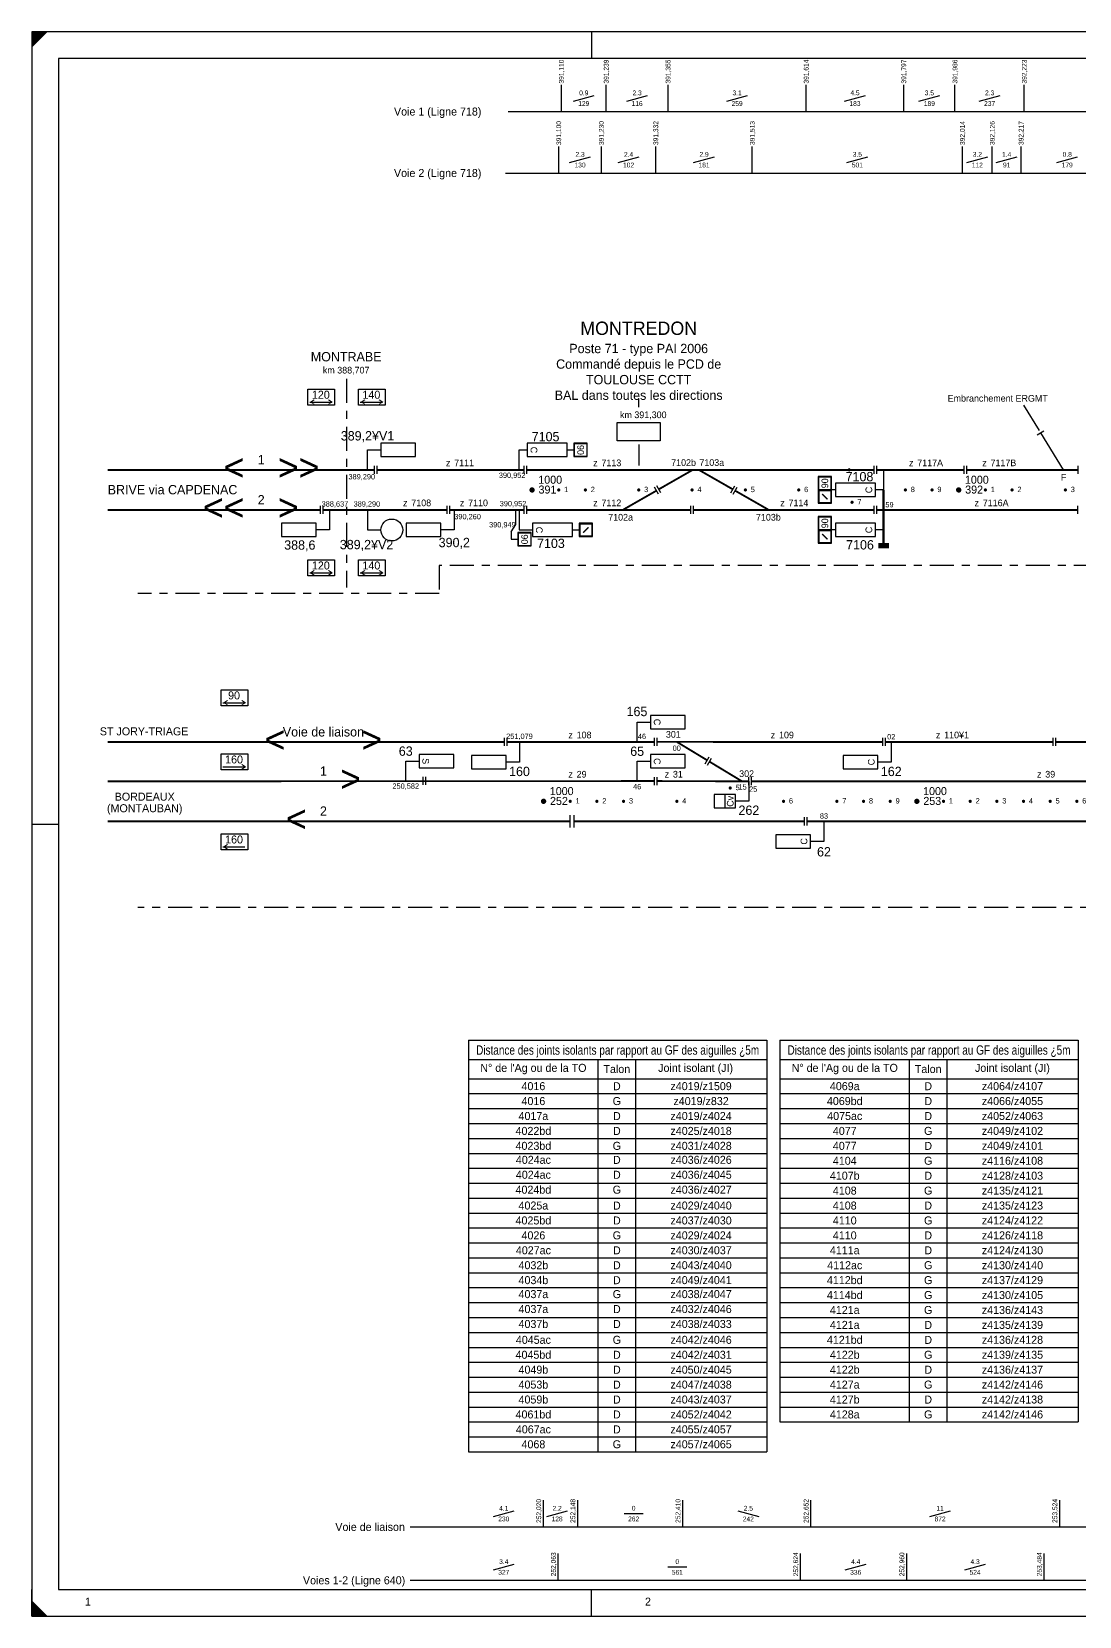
# Model space of a CAD drawing. Header units: metres. Extents: x 0 to 4410, y 0 to 594.
# Drawn here: x 0 to 393, y 0 to 594 of the extents above; entities that cross this region are included whole.
import ezdxf
from ezdxf.enums import TextEntityAlignment as Align

# ---------------------------------------------------------------- set-up
doc = ezdxf.new("R2010")
doc.units = ezdxf.units.M
for name, pattern in [('AXES', [36, 18, -6, 6, -6]), ('AXES2', [28.575, 19.05, -3.175, 3.175, -3.175]), ('CACHE2', [4.7625, 3.175, -1.5875]), ('CONTINU', [5000, 5000, 0])]:
    doc.linetypes.add(name, pattern=pattern)
doc.layers.add('ATTRIBUTS', color=7, linetype='CONTINU', plot=False)
doc.layers.add('Pk invisible', color=250, linetype='Continuous', plot=False)
for name, color, linetype in [('FORMAT', 7, 'Continuous'), ('PROFIL', 7, 'Continuous'), ('PT', 7, 'Continuous'), ('voies', 7, 'Continuous')]:
    doc.layers.add(name, color=color, linetype=linetype)
doc.styles.add('es_norme', font='es_isocp.shx')
doc.styles.add('IDEAL', font='SIMPLEX')
doc.styles.add('ISO8C1', font='es_isocp.shx')

# ---------------------------------------------------------------- blocks, each defined once
blk = doc.blocks.new('JOINT')
for p, q in [((-0.75, 1.5), (-0.75, -1.5)), ((0.75, 1.5), (0.75, -1.5))]:
    blk.add_line(p, q)
blk = doc.blocks.new('tscs')
at = {"linetype": 'CONTINU'}
for p, q in [((-2.5, 7.5), (-2.5, 2.5)), ((2.5, 7.5), (-2.5, 7.5)), ((2.5, 2.5), (2.5, 7.5)), ((-2.5, 2.5), (0, 2.5)), ((0, 2.5), (2.5, 2.5)), ((0, 0), (0, 2.5))]:
    blk.add_line(p, q, dxfattribs=at)
at = {"linetype": 'CONTINU', "const_width": 0.5}
blk.add_lwpolyline([(1, 4), (-1, 6)], dxfattribs=at)
at = {"linetype": 'CONTINU'}
for points in [[(-2.5, 2.5), (-2.5, 7.5), (-2, 3), (-2, 7)], [(-2.5, 7.5), (2.5, 7.5), (-2, 7), (2, 7)], [(2.5, 7.5), (2.5, 2.5), (2, 7), (2, 3)], [(2.5, 2.5), (-2.5, 2.5), (2, 3), (-2, 3)]]:
    blk.add_solid(points, dxfattribs=at)
blk = doc.blocks.new('TXVIT')
for p, q in [((-5, 0), (-5, 6)), ((-5, 6), (5, 6)), ((5, 6), (5, 0)), ((5, 0), (-5, 0)), ((-4.36, 1.12), (3.89, 1.12))]:
    blk.add_line(p, q)
at = {"style": 'IDEAL'}
for tag, p in [('<', (-4.41, 0.27)), ('>', (2.38, 0.27))]:
    blk.add_attdef(tag, p, '', height=2, dxfattribs=at)
at = {"style": 'es_norme'}
blk.add_attdef('000', text='', height=3, dxfattribs=at).set_placement((-0.18, 2.36), align=Align.CENTER)
blk = doc.blocks.new('nzone')
at = {"style": 'es_norme'}
blk.add_text('z', height=2.5, dxfattribs=at).set_placement((-1.78, 1.41))
blk.add_attdef('ZONE', (1.31, 1.41), '', height=2.5, dxfattribs=at)
blk = doc.blocks.new('KILOM')
at = {"const_width": 1}
blk.add_lwpolyline([(-0.5, 0, 1), (0.5, 0, 1)], format="xyb", close=True, dxfattribs=at)
at = {"color": 7, "linetype": 'Continuous', "style": 'es_norme'}
blk.add_attdef('KM', (2.43, -1.35), '', height=3, dxfattribs=at)
at = {"layer": 'ATTRIBUTS', "linetype": 'Continuous', "style": 'es_norme'}
blk.add_attdef('KDREEL', (2.34, 2.34), '', height=3, dxfattribs=at)
blk = doc.blocks.new('HM')
at = {"const_width": 0.6}
blk.add_lwpolyline([(-0.3, 0, 1), (0.3, 0, 1)], format="xyb", close=True, dxfattribs=at)
at = {"color": 7, "linetype": 'Continuous', "style": 'es_norme', "flags": 1}
blk.add_attdef('KI', (2.01, 1.77), '', height=2, dxfattribs=at)
at = {"linetype": 'Continuous', "style": 'es_norme'}
blk.add_attdef('HM', (2.02, -0.81), '', height=2, dxfattribs=at)
blk = doc.blocks.new('no_voie')
at = {"layer": 'PT', "linetype": 'Continuous', "style": 'es_norme'}
blk.add_attdef('<', text='', height=10, dxfattribs=at).set_placement((-6.25, 1), align=Align.MIDDLE_RIGHT)
blk.add_attdef('V', text='', height=3.5, dxfattribs=at).set_placement((0, 2.09), align=Align.CENTER)
blk.add_attdef('>', text='', height=10, dxfattribs=at).set_placement((6.25, 1), align=Align.MIDDLE_LEFT)
blk = doc.blocks.new('DECLIV1')
blk.add_line((-3.91, -1.05), (3.91, 1.05))
at = {"linetype": 'CONTINU', "style": 'ISO8C1', "flags": 1}
blk.add_attdef('PK', text='', height=1.8, dxfattribs=at).set_placement((0, 6.39), align=Align.MIDDLE)
at = {"color": 0, "linetype": 'Continuous', "style": 'ISO8C1'}
for tag, p in [('DECLI', (0, 2)), ('DISTANCE', (0, -2))]:
    blk.add_attdef(tag, text='', height=1.8, dxfattribs=at).set_placement(p, align=Align.MIDDLE)
blk = doc.blocks.new('DECLIV0')
blk.add_line((-3.6, 0), (3.6, 0))
at = {"linetype": 'CONTINU', "style": 'ISO8C1', "flags": 1}
blk.add_attdef('PK', text='', height=1.8, dxfattribs=at).set_placement((0, 6.39), align=Align.MIDDLE)
at = {"linetype": 'CONTINU', "style": 'ISO8C1'}
for tag, p in [('DECLI', (0, 2)), ('DISTANCE', (0, -2))]:
    blk.add_attdef(tag, text='', height=1.8, dxfattribs=at).set_placement(p, align=Align.MIDDLE)
blk = doc.blocks.new('DECLIV-1')
blk.add_line((-3.91, 1.05), (3.91, -1.05))
at = {"linetype": 'CONTINU', "style": 'ISO8C1', "flags": 1}
blk.add_attdef('PK', text='', height=1.8, dxfattribs=at).set_placement((0, 6.39), align=Align.MIDDLE)
at = {"linetype": 'CONTINU', "style": 'ISO8C1'}
for tag, p in [('DECLI', (0, 2)), ('DISTANCE', (0, -2))]:
    blk.add_attdef(tag, text='', height=1.8, dxfattribs=at).set_placement(p, align=Align.MIDDLE)

msp = doc.modelspace()

# ---------------------------------------------------------------- linework, layer by layer
at = {"linetype": 'AXES2'}
for p, q in [((227.657, 453.214), (227.657, 456.477)), ((227.657, 439.216), (227.657, 431.323))]:
    msp.add_line(p, q, dxfattribs=at)
for p, q in [((372.002, 454.003), (377.814, 444.5)), ((378.336, 443.647), (386.857, 429.715))]:
    msp.add_line(p, q)
at = {"linetype": 'Continuous'}
for p, q in [((219.612, 447.523), (235.702, 447.523)), ((219.612, 440.68), (219.612, 447.523)), ((235.702, 447.523), (235.702, 440.68)), ((235.702, 440.68), (219.612, 440.68)), ((128.621, 428.215), (128.621, 431.215)), ((129.621, 428.215), (129.621, 431.215)), ((184.655, 428.215), (184.655, 431.215)), ((185.655, 428.215), (185.655, 431.215)), ((315.957, 428.215), (315.957, 431.215)), ((316.957, 428.215), (316.957, 431.215)), ((319.457, 429.715), (319.457, 422.215)), ((349.753, 428.215), (349.753, 431.215)), ((350.753, 428.215), (350.753, 431.215)), ((392.457, 428.215), (392.457, 431.215)), ((108.323, 413.215), (108.323, 416.215)), ((109.323, 413.215), (109.323, 416.215)), ((155.848, 413.215), (155.848, 416.215)), ((156.848, 413.215), (156.848, 416.215)), ((184.655, 413.215), (184.655, 416.215)), ((185.655, 413.215), (185.655, 416.215)), ((247.155, 413.215), (247.155, 416.215)), ((248.155, 413.215), (248.155, 416.215)), ((315.957, 413.215), (315.957, 416.215)), ((316.957, 413.215), (316.957, 416.215)), ((392.323, 413.215), (392.323, 416.215)), ((179.857, 406.465), (179.857, 403.715)), ((259.974, 308), (259.974, 303))]:
    msp.add_line(p, q, dxfattribs=at)
at = {"linetype": 'CONTINU'}
for p, q in [((208.357, 439.715), (203.357, 439.715)), ((208.357, 439.715), (203.357, 439.715)), ((203.357, 439.715), (203.357, 437.215)), ((208.357, 434.715), (208.357, 439.715)), ((200.857, 437.215), (203.357, 437.215)), ((203.357, 437.215), (203.357, 434.715)), ((203.357, 434.715), (208.357, 434.715)), ((299.957, 427.215), (294.957, 427.215)), ((294.957, 427.215), (294.957, 422.215)), ((294.957, 422.215), (294.957, 417.215)), ((299.957, 422.215), (294.957, 422.215)), ((294.957, 422.215), (299.957, 422.215)), ((294.957, 422.215), (299.957, 422.215)), ((299.957, 424.715), (299.957, 427.215)), ((299.957, 422.215), (299.957, 424.715)), ((299.957, 419.715), (299.957, 422.215)), ((301.457, 422.215), (299.957, 422.215)), ((294.957, 417.215), (299.957, 417.215)), ((299.957, 417.215), (299.957, 419.715)), ((299.957, 412.215), (294.957, 412.215)), ((294.957, 412.215), (294.957, 407.215)), ((299.957, 409.715), (299.957, 412.215)), ((187.357, 406.215), (182.357, 406.215)), ((187.357, 406.215), (182.357, 406.215)), ((182.357, 406.215), (182.357, 403.715)), ((187.357, 401.215), (187.357, 406.215)), ((294.957, 407.215), (294.957, 402.215)), ((299.957, 407.215), (294.957, 407.215)), ((294.957, 407.215), (299.957, 407.215)), ((294.957, 407.215), (299.957, 407.215)), ((299.957, 407.215), (299.957, 409.715)), ((299.957, 404.715), (299.957, 407.215)), ((301.457, 407.215), (299.957, 407.215)), ((299.957, 402.215), (299.957, 404.715)), ((179.857, 403.715), (182.357, 403.715)), ((182.357, 403.715), (182.357, 401.215)), ((182.357, 401.215), (187.357, 401.215)), ((294.957, 402.215), (299.957, 402.215))]:
    msp.add_line(p, q, dxfattribs=at)
at = {"linetype": 'CONTINU', "ltscale": 2}
for p, q in [((163.818, 216), (163.818, 61.668)), ((163.818, 216), (275.679, 216)), ((275.679, 216), (275.679, 61.668)), ((280.584, 216), (280.584, 72.855)), ((280.584, 216), (392.444, 216)), ((392.444, 216), (392.444, 72.855)), ((163.818, 208.755), (275.679, 208.755)), ((212.498, 61.668), (212.498, 208.755)), ((226.402, 208.755), (226.402, 61.668)), ((280.584, 208.755), (392.444, 208.755)), ((329.264, 72.855), (329.264, 208.755)), ((343.168, 208.755), (343.168, 72.855)), ((163.818, 201.511), (275.679, 201.511)), ((280.584, 201.511), (392.444, 201.511)), ((163.818, 195.917), (275.679, 195.917)), ((163.818, 190.324), (275.679, 190.324)), ((280.584, 195.917), (392.444, 195.917)), ((280.584, 190.324), (392.444, 190.324)), ((163.818, 184.73), (275.679, 184.73)), ((280.584, 184.73), (392.444, 184.73)), ((163.818, 179.136), (275.679, 179.136)), ((280.584, 179.136), (392.444, 179.136)), ((163.818, 173.542), (275.679, 173.542)), ((280.584, 173.542), (392.444, 173.542)), ((163.818, 167.949), (275.679, 167.949)), ((280.584, 167.949), (392.444, 167.949)), ((280.584, 167.949), (392.444, 167.949)), ((163.818, 162.355), (275.679, 162.355)), ((280.584, 162.355), (392.444, 162.355)), ((163.818, 156.761), (275.679, 156.761)), ((280.584, 156.761), (392.444, 156.761)), ((163.818, 151.167), (275.679, 151.167)), ((280.584, 151.167), (392.444, 151.167)), ((163.818, 145.574), (275.679, 145.574)), ((280.584, 145.574), (392.444, 145.574)), ((163.818, 139.98), (275.679, 139.98)), ((280.584, 139.98), (392.444, 139.98)), ((163.818, 134.386), (275.679, 134.386)), ((280.584, 134.386), (392.444, 134.386)), ((163.818, 128.793), (275.679, 128.793)), ((280.584, 128.793), (392.444, 128.793)), ((163.818, 123.199), (275.679, 123.199)), ((163.818, 123.199), (275.679, 123.199)), ((280.584, 123.199), (392.444, 123.199)), ((163.818, 117.605), (275.679, 117.605)), ((280.584, 117.605), (392.444, 117.605)), ((163.818, 112.011), (275.679, 112.011)), ((280.584, 112.011), (392.444, 112.011)), ((163.818, 106.418), (275.679, 106.418)), ((280.584, 106.418), (392.444, 106.418)), ((163.818, 100.824), (275.679, 100.824)), ((163.818, 95.23), (275.679, 95.23)), ((280.584, 100.824), (392.444, 100.824)), ((280.584, 95.23), (392.444, 95.23)), ((163.818, 89.636), (275.679, 89.636)), ((280.584, 89.636), (392.444, 89.636)), ((163.818, 84.043), (275.679, 84.043)), ((280.584, 84.043), (392.444, 84.043)), ((163.818, 78.449), (275.679, 78.449)), ((280.584, 78.449), (392.444, 78.449)), ((163.818, 72.855), (275.679, 72.855)), ((280.584, 72.855), (392.444, 72.855)), ((280.584, 72.855), (392.444, 72.855)), ((163.818, 67.262), (275.679, 67.262)), ((163.818, 61.668), (275.679, 61.668))]:
    msp.add_line(p, q, dxfattribs=at)
at = {"linetype": 'AXES', "ltscale": 0.5}
for points in [[(118.097, 463.867), (118.097, 385.713), (118.097, 385.713)], [(759.829, 352.396), (759.829, 393.913), (152.875, 393.913), (152.875, 383.361), (39.759, 383.361)], [(759.938, 369.374), (759.938, 332.15), (798.57, 332.15), (798.57, 340.645), (808.628, 340.645), (808.628, 303.249), (760.399, 303.249), (760.399, 303.249), (744.247, 303.249), (744.247, 265.674), (39.759, 265.674)]]:
    msp.add_lwpolyline(points, dxfattribs=at)
at = {"linetype": 'Continuous'}
for points in [[(130.94, 434.715), (143.94, 434.715), (143.94, 439.715), (130.94, 439.715)], [(185.857, 434.715), (200.857, 434.715), (200.857, 439.715), (185.857, 439.715)], [(316.457, 424.715), (301.457, 424.715), (301.457, 419.715), (316.457, 419.715)], [(106.717, 409.715), (93.717, 409.715), (93.717, 404.715), (106.717, 404.715)], [(153.49, 409.715), (140.49, 409.715), (140.49, 404.715), (153.49, 404.715)], [(187.857, 404.715), (202.857, 404.715), (202.857, 409.715), (187.857, 409.715)], [(316.457, 409.715), (301.457, 409.715), (301.457, 404.715), (316.457, 404.715)], [(245.07, 337.711), (232.07, 337.711), (232.07, 332.711), (245.07, 332.711)], [(158.282, 323.045), (145.282, 323.045), (145.282, 318.045), (158.282, 318.045)], [(177.938, 322.711), (164.938, 322.711), (164.938, 317.711), (177.938, 317.711)], [(245.07, 323), (232.07, 323), (232.07, 318), (245.07, 318)], [(317.367, 322.711), (304.367, 322.711), (304.367, 317.711), (317.367, 317.711)], [(263.974, 308), (255.974, 308), (255.974, 303), (263.974, 303)], [(292.122, 293), (279.122, 293), (279.122, 288), (292.122, 288)]]:
    msp.add_lwpolyline(points, close=True, dxfattribs=at)
for points in [[(125.94, 429.715), (125.94, 437.215), (130.94, 437.215)], [(182.857, 429.715), (182.857, 437.215), (185.857, 437.215)], [(319.457, 429.715), (319.457, 422.215), (316.457, 422.215)], [(111.717, 414.715), (111.717, 407.215), (106.717, 407.215)], [(125.94, 414.715), (125.94, 407.215), (130.94, 407.215)], [(158.49, 414.715), (158.49, 407.215), (153.49, 407.215)], [(182.857, 414.715), (182.857, 407.215), (187.857, 407.215)], [(319.457, 414.715), (319.457, 407.215), (316.457, 407.215)], [(182.938, 327.711), (182.938, 320.211), (177.938, 320.211)], [(322.367, 327.711), (322.367, 320.211), (317.367, 320.211)], [(268.974, 313), (268.974, 305.5), (263.974, 305.5)], [(297.122, 298), (297.122, 290.5), (292.122, 290.5)]]:
    msp.add_lwpolyline(points, dxfattribs=at)
at = {"linetype": 'Continuous', "const_width": 0.7}
for points in [[(28.505, 429.715), (128.621, 429.715)], [(129.621, 429.715), (184.655, 429.715)], [(185.655, 429.715), (315.957, 429.715)], [(235.191, 422.464), (247.857, 429.715)], [(250.257, 429.715), (262.923, 422.464)], [(316.957, 429.715), (349.753, 429.715)], [(350.753, 429.715), (392.457, 429.715)], [(221.657, 414.715), (234.323, 421.967)], [(263.791, 421.967), (276.457, 414.715)], [(28.505, 414.715), (108.323, 414.715)], [(109.323, 414.715), (155.848, 414.715)], [(156.848, 414.715), (184.655, 414.715)], [(185.655, 414.715), (247.155, 414.715)], [(248.155, 414.715), (315.957, 414.715)], [(316.957, 414.715), (392.323, 414.715)]]:
    msp.add_lwpolyline(points, dxfattribs=at)
at = {"linetype": 'CONTINU'}
for points, const_width in [([(319.457, 422.215), (319.457, 402.322)], 0.8), ([(298.457, 418.715), (296.457, 420.715)], 0.5), ([(298.457, 403.715), (296.457, 405.715)], 0.5)]:
    msp.add_lwpolyline(points, dxfattribs=dict(at, const_width=const_width))
msp.add_lwpolyline([(179.857, 406.465), (181.523, 409.322), (181.523, 414.715)])
at = {"linetype": 'CACHE2', "const_width": 4}
msp.add_lwpolyline([(319.457, 402.322), (319.457, 400.322)], dxfattribs=at)
at = {"linetype": 'Continuous', "ltscale": 0.8}
for points in [[(227.07, 327.711), (227.07, 335.211), (232.07, 335.211)], [(140.282, 313.045), (140.282, 320.545), (145.282, 320.545)], [(227.07, 313), (227.07, 320.5), (232.07, 320.5)]]:
    msp.add_lwpolyline(points, dxfattribs=at)
at = {"const_width": 0.7}
for points in [[(28.505, 327.711), (177.29, 327.711)], [(178.29, 327.711), (233.543, 327.711)], [(234.543, 327.797), (319.219, 327.711)], [(241.967, 327.763), (253.325, 320.899)], [(320.219, 327.711), (383.035, 327.711)], [(384.035, 327.711), (419.017, 327.711)], [(254.181, 320.382), (266.394, 313)], [(28.505, 313.006), (233.543, 313.086)], [(234.543, 313.086), (268.974, 313)], [(269.974, 313), (395.927, 313)], [(376.186, 313), (439.245, 313)], [(28.505, 298), (201.877, 298)], [(203.377, 298), (289.769, 298)], [(290.769, 298), (418.959, 298)]]:
    msp.add_lwpolyline(points, dxfattribs=at)
at = {"linetype": 'Continuous'}
msp.add_circle((135.04, 407.215), 4.1, dxfattribs=at)
for start, end in [(0, 180), (180, 0)]:
    msp.add_arc((306.557, 429.715), 0.375, start, end, dxfattribs=at)
at = {"linetype": 'CONTINU'}
for points in [[(203.357, 434.715), (203.357, 439.715), (203.757, 435.115), (203.757, 439.315)], [(203.357, 439.715), (208.357, 439.715), (203.757, 439.315), (207.957, 439.315)], [(208.357, 439.715), (208.357, 434.715), (207.957, 439.315), (207.957, 435.115)], [(208.357, 434.715), (203.357, 434.715), (207.957, 435.115), (203.757, 435.115)], [(294.957, 422.215), (294.957, 427.215), (295.357, 422.615), (295.357, 426.815)], [(294.957, 427.215), (299.957, 427.215), (295.357, 426.815), (299.557, 426.815)], [(299.957, 422.215), (294.957, 422.215), (299.557, 422.615), (295.357, 422.615)], [(294.957, 422.215), (299.957, 422.215), (295.457, 421.715), (299.457, 421.715)], [(294.957, 417.215), (294.957, 422.215), (295.457, 417.715), (295.457, 421.715)], [(299.957, 422.215), (299.957, 417.215), (299.457, 421.715), (299.457, 417.715)], [(299.957, 427.215), (299.957, 422.215), (299.557, 426.815), (299.557, 422.615)], [(299.957, 417.215), (294.957, 417.215), (299.457, 417.715), (295.457, 417.715)], [(294.957, 407.215), (294.957, 412.215), (295.357, 407.615), (295.357, 411.815)], [(294.957, 412.215), (299.957, 412.215), (295.357, 411.815), (299.557, 411.815)], [(299.957, 412.215), (299.957, 407.215), (299.557, 411.815), (299.557, 407.615)], [(182.357, 401.215), (182.357, 406.215), (182.757, 401.615), (182.757, 405.815)], [(182.357, 406.215), (187.357, 406.215), (182.757, 405.815), (186.957, 405.815)], [(187.357, 406.215), (187.357, 401.215), (186.957, 405.815), (186.957, 401.615)], [(299.957, 407.215), (294.957, 407.215), (299.557, 407.615), (295.357, 407.615)], [(294.957, 407.215), (299.957, 407.215), (295.457, 406.715), (299.457, 406.715)], [(294.957, 402.215), (294.957, 407.215), (295.457, 402.715), (295.457, 406.715)], [(299.957, 407.215), (299.957, 402.215), (299.457, 406.715), (299.457, 402.715)], [(187.357, 401.215), (182.357, 401.215), (186.957, 401.615), (182.757, 401.615)], [(299.957, 402.215), (294.957, 402.215), (299.457, 402.715), (295.457, 402.715)]]:
    msp.add_solid(points, dxfattribs=at)
at = {"layer": 'FORMAT', "linetype": 'Continuous', "ltscale": 0.8}
for p, q in [((0, 594), (0, 584)), ((210, 594), (210, 584)), ((0, 297), (10, 297)), ((0, 0), (0, 10)), ((210, 0), (210, 10))]:
    msp.add_line(p, q, dxfattribs=at)
for points in [[(0, 0), (4410, 0), (4410, 594), (0, 594)], [(10, 10), (4400, 10), (4400, 584), (10, 584)]]:
    msp.add_lwpolyline(points, close=True, dxfattribs=at)
for points in [[(0, 594), (0, 588), (6, 594)], [(0, 0), (6, 0), (0, 6)]]:
    msp.add_solid(points, dxfattribs=at)
at = {"layer": 'PROFIL', "linetype": 'Continuous'}
for p, q in [((198.657, 564.065), (198.657, 574.065)), ((215.457, 564.065), (215.457, 574.065)), ((238.657, 564.065), (238.657, 574.065)), ((290.457, 564.065), (290.457, 574.065)), ((327.057, 564.065), (327.057, 574.065)), ((346.257, 564.065), (346.257, 574.065)), ((372.257, 564.065), (372.257, 574.065)), ((178.657, 564.065), (1269.407, 564.065)), ((197.657, 541.024), (197.657, 551.024)), ((213.657, 541.024), (213.657, 551.024)), ((234.057, 541.024), (234.057, 551.024)), ((270.257, 541.024), (270.257, 551.024)), ((349.057, 541.024), (349.057, 551.024)), ((360.257, 541.024), (360.257, 551.024)), ((371.057, 541.024), (371.057, 551.024)), ((177.657, 541.024), (1269.407, 541.024)), ((191.967, 33.5), (191.967, 43.5)), ((204.767, 33.5), (204.767, 43.5)), ((244.169, 33.5), (244.169, 43.5)), ((292.233, 33.5), (292.233, 43.5)), ((385.526, 33.5), (385.526, 43.5)), ((141.967, 33.5), (670.967, 33.5)), ((197.482, 13.5), (197.482, 23.5)), ((288.331, 13.5), (288.331, 23.5)), ((328.152, 13.5), (328.152, 23.5)), ((379.702, 13.5), (379.702, 23.5)), ((141.967, 13.5), (2552.917, 13.5))]:
    msp.add_line(p, q, dxfattribs=at)
at = {"layer": 'voies', "linetype": 'Continuous'}
for p, q in [((377.056, 442.864), (379.616, 444.43)), ((235.069, 420.665), (233.578, 423.269)), ((235.936, 421.162), (234.446, 423.765)), ((262.178, 421.162), (263.669, 423.765)), ((263.046, 420.665), (264.536, 423.269)), ((177.29, 326.297), (177.29, 329.297)), ((178.29, 326.297), (178.29, 329.297)), ((233.543, 326.297), (233.543, 329.297)), ((234.543, 326.297), (234.543, 329.297)), ((319.219, 326.297), (319.219, 329.297)), ((320.219, 326.297), (320.219, 329.297)), ((383.035, 326.361), (383.035, 329.361)), ((384.035, 326.361), (384.035, 329.361)), ((252.549, 319.615), (254.101, 322.183)), ((253.405, 319.098), (254.957, 321.665)), ((146.756, 311.632), (146.756, 314.632)), ((147.756, 311.632), (147.756, 314.632)), ((233.543, 311.586), (233.543, 314.586)), ((234.543, 311.586), (234.543, 314.586)), ((268.974, 311.586), (268.974, 314.586)), ((269.974, 311.586), (269.974, 314.586)), ((289.769, 296.5), (289.769, 299.5)), ((290.769, 296.5), (290.769, 299.5))]:
    msp.add_line(p, q, dxfattribs=at)

# ---------------------------------------------------------------- block references
at = {"linetype": 'Continuous', "ltscale": 0.8}
for p, values in [((108.62, 454.054), {'<': '<', '>': '>', '000': '120'}), ((127.574, 454.054), {'<': '<', '>': '>', '000': '140'}), ((108.62, 390.054), {'<': '<', '>': '>', '000': '120'}), ((127.574, 390.054), {'<': '<', '>': '>', '000': '140'}), ((76.074, 341.355), {'<': '<', '>': '>', '000': '90'}), ((76.074, 317.339), {'>': '>', '000': '160'}), ((76.074, 287.339), {'<': '<', '000': '160'})]:
    msp.add_blockref('TXVIT', p, dxfattribs=at).add_auto_attribs(values)
at = {"linetype": 'Continuous'}
for p, values in [((86.072, 429.715), {'V': '1', '>': '>>', '<': '<'}), ((86.072, 414.715), {'V': '2', '>': '>', '<': '<<'}), ((109.407, 313), {'V': '1', '>': '>'}), ((109.407, 298), {'V': '2', '<': '<'})]:
    msp.add_blockref('no_voie', p, dxfattribs=at).add_auto_attribs(values)
for name, p, values in [('nzone', (157.14, 429.715), {'ZONE': '7111'}), ('nzone', (212.365, 429.715), {'ZONE': '7113'}), ('nzone', (330.805, 429.715), {'ZONE': '7117A'}), ('nzone', (358.281, 429.715), {'ZONE': '7117B'}), ('KILOM', (187.657, 422.215), {'KDREEL': '1000', 'KM': '391'}), ('HM', (197.657, 422.215), {'HM': '1'}), ('HM', (207.657, 422.215), {'HM': '2'}), ('HM', (227.657, 422.215), {'HM': '3'}), ('HM', (247.657, 422.215), {'HM': '4'}), ('HM', (267.657, 422.215), {'HM': '5'}), ('HM', (287.657, 422.215), {'HM': '6'}), ('HM', (327.657, 422.215), {'HM': '8'}), ('HM', (337.657, 422.215), {'HM': '9'}), ('KILOM', (347.657, 422.215), {'KDREEL': '1000', 'KM': '392'}), ('HM', (357.657, 422.215), {'HM': '1'}), ('HM', (367.657, 422.215), {'HM': '2'}), ('HM', (387.657, 422.215), {'HM': '3'}), ('nzone', (141.059, 414.715), {'ZONE': '7108'}), ('nzone', (162.365, 414.715), {'ZONE': '7110'}), ('nzone', (212.365, 414.715), {'ZONE': '7112'}), ('nzone', (282.521, 414.715), {'ZONE': '7114'}), ('HM', (307.657, 417.592), {'HM': '7'}), ('nzone', (355.379, 414.715), {'ZONE': '7116A'}), ('nzone', (203.068, 327.711), {'ZONE': '108'}), ('nzone', (278.963, 327.711), {'ZONE': '109'}), ('nzone', (340.891, 327.711), {'ZONE': '110¥1'}), ('nzone', (203.068, 313), {'ZONE': '29'}), ('nzone', (239.17, 313), {'ZONE': '31'}), ('nzone', (378.805, 313), {'ZONE': '39'}), ('KILOM', (191.967, 305.5), {'KDREEL': '1000', 'KM': '252'}), ('HM', (261.967, 310.5), {'HM': '5'}), ('KILOM', (331.967, 305.5), {'KDREEL': '1000', 'KM': '253'}), ('HM', (201.967, 305.5), {'HM': '1'}), ('HM', (211.967, 305.5), {'HM': '2'}), ('HM', (221.967, 305.5), {'HM': '3'}), ('HM', (241.967, 305.5), {'HM': '4'}), ('HM', (281.967, 305.5), {'HM': '6'}), ('HM', (301.967, 305.5), {'HM': '7'}), ('HM', (311.967, 305.5), {'HM': '8'}), ('HM', (321.967, 305.5), {'HM': '9'}), ('HM', (341.967, 305.5), {'HM': '1'}), ('HM', (351.967, 305.5), {'HM': '2'}), ('HM', (361.967, 305.5), {'HM': '3'}), ('HM', (371.967, 305.5), {'HM': '4'}), ('HM', (381.967, 305.5), {'HM': '5'}), ('HM', (391.967, 305.5), {'HM': '6'})]:
    msp.add_blockref(name, p).add_auto_attribs(values)
at = {"rotation": 270}
msp.add_blockref('tscs', (202.857, 407.215), dxfattribs=at)
at = {"linetype": 'Continuous'}
ref = msp.add_blockref('no_voie', (109.407, 327.711), dxfattribs=at)
ref.add_attrib('V', 'Voie de liaison', dxfattribs={"layer": 'PT', "linetype": 'Continuous', "height": 3.5, "style": 'es_norme'}).set_placement((109.407, 329.799), align=Align.CENTER)
ref.add_attrib('>', '>', dxfattribs={"layer": 'PT', "linetype": 'Continuous', "height": 10, "style": 'es_norme'}).set_placement((123.657, 328.711), align=Align.MIDDLE_LEFT)
ref.add_attrib('<', '<', dxfattribs={"layer": 'PT', "linetype": 'Continuous', "height": 10, "style": 'es_norme'}).set_placement((95.157, 328.711), align=Align.MIDDLE_RIGHT)
at = {"yscale": 1.5}
msp.add_blockref('JOINT', (202.627, 298), dxfattribs=at)
at = {"layer": 'PROFIL', "linetype": 'Continuous'}
for name, p, values in [('DECLIV1', (207.057, 569.065), {'DECLI': '0.9', 'DISTANCE': '129'}), ('DECLIV1', (227.057, 569.065), {'DECLI': '2.3', 'DISTANCE': '116'}), ('DECLIV1', (264.557, 569.065), {'DECLI': '3.1', 'DISTANCE': '259'}), ('DECLIV1', (308.757, 569.065), {'DECLI': '4.5', 'DISTANCE': '183'}), ('DECLIV1', (336.657, 569.065), {'DECLI': '3.5', 'DISTANCE': '189'}), ('DECLIV1', (359.257, 569.065), {'DECLI': '2.3', 'DISTANCE': '237'}), ('DECLIV1', (205.657, 546.024), {'DECLI': '2.3', 'DISTANCE': '130'}), ('DECLIV1', (223.857, 546.024), {'DECLI': '2.4', 'DISTANCE': '102'}), ('DECLIV1', (252.157, 546.024), {'DECLI': '2.9', 'DISTANCE': '181'}), ('DECLIV1', (309.657, 546.024), {'DECLI': '3.5', 'DISTANCE': '501'}), ('DECLIV1', (354.657, 546.024), {'DECLI': '3.2', 'DISTANCE': '112'}), ('DECLIV1', (365.657, 546.024), {'DECLI': '1.4', 'DISTANCE': '91'}), ('DECLIV1', (388.357, 546.024), {'DECLI': '0.8', 'DISTANCE': '179'}), ('DECLIV1', (177.052, 38.5), {'DECLI': '4.1', 'DISTANCE': '230'}), ('DECLIV1', (197.052, 38.5), {'DECLI': '2.2', 'DISTANCE': '128'}), ('DECLIV0', (225.746, 38.5), {'DECLI': '0', 'DISTANCE': '262'}), ('DECLIV-1', (268.767, 38.5), {'DECLI': '2.5', 'DISTANCE': '242'}), ('DECLIV1', (340.678, 38.5), {'DECLI': '11', 'DISTANCE': '872'}), ('DECLIV1', (177.052, 18.5), {'DECLI': '3.4', 'DISTANCE': '327'}), ('DECLIV0', (242.123, 18.5), {'DECLI': '0', 'DISTANCE': '561'}), ('DECLIV1', (309.038, 18.5), {'DECLI': '4.4', 'DISTANCE': '336'}), ('DECLIV1', (353.808, 18.5), {'DECLI': '4.3', 'DISTANCE': '524'})]:
    msp.add_blockref(name, p, dxfattribs=at).add_auto_attribs(values)

# ---------------------------------------------------------------- texts
at = {"linetype": 'Continuous', "style": 'es_norme'}
for s, p in [('Voie 1 (Ligne 718)', (168.657, 564.065)), ('Voie 2 (Ligne 718)', (168.657, 541.024)), ('Voie de liaison', (139.967, 33.5)), ('Voies 1-2 (Ligne 640)', (140.093, 13.5))]:
    msp.add_text(s, height=3, dxfattribs=at).set_placement(p, align=Align.MIDDLE_RIGHT)
for s, height, p in [('MONTRABE', 3.5, (117.94, 472.162)), ('km 388,707', 2.5, (117.94, 467.125)), ('389,290', 2, (123.795, 427.188)), ('390,952', 2, (180.18, 427.715)), ('388,637', 2, (113.728, 416.983)), ('389,290', 2, (125.713, 416.983)), ('390,952', 2, (180.523, 417.097)), ('59', 2, (321.695, 416.715)), ('59', 2, (321.695, 416.715)), ('390,260', 2, (163.475, 412.236))]:
    msp.add_text(s, height=height, dxfattribs=at).set_placement(p, align=Align.MIDDLE_CENTER)
at = {"linetype": 'CONTINU', "style": 'es_norme'}
msp.add_text('Embranchement ERGMT', height=2.5, dxfattribs=at).set_placement((343.523, 455.322))
at = {"style": 'es_norme'}
for s, p in [('km 391,300', (220.629, 449.132)), ('301', (237.841, 329.356)), ('302 ', (265.327, 314.617))]:
    msp.add_text(s, height=2.5, dxfattribs=at).set_placement(p)
at = {"linetype": 'Continuous', "lineweight": 50, "style": 'es_norme'}
for s, p in [('389,2¥V1', (125.94, 442.215)), ('390,2', (158.49, 402.215)), ('388,6', (100.555, 401.28)), ('389,2¥V2', (125.587, 401.444))]:
    msp.add_text(s, height=3.5, dxfattribs=at).set_placement(p, align=Align.MIDDLE)
for s, p in [('7105', (192.727, 442.215)), ('7108', (310.448, 427.215)), ('7103', (194.727, 402.215)), ('7106', (310.635, 401.65)), ('160', (182.938, 316.711)), ('162', (322.367, 316.711)), ('262', (268.974, 302.168)), ('62', (297.122, 286.577))]:
    msp.add_text(s, height=3.5, dxfattribs=at).set_placement(p, align=Align.MIDDLE_CENTER)
at = {"linetype": 'Continuous', "style": 'es_norme'}
for s, rotation, p in [('C', 270, (188.357, 437.215)), ('C', 90, (313.957, 422.215)), ('C', 270, (190.357, 407.215)), ('C', 90, (313.957, 407.215)), ('C', 90, (314.867, 320.211)), ('Cv', 90, (261.974, 305.5)), ('C', 90, (289.622, 290.5))]:
    msp.add_text(s, height=2.5, rotation=rotation, dxfattribs=at).set_placement(p, align=Align.MIDDLE)
msp.add_text('BRIVE via CAPDENAC', height=3.5, dxfattribs=at).set_placement((28.505, 420.572))
at = {"linetype": 'Continuous', "lineweight": 50, "ltscale": 0.8, "style": 'es_norme'}
for s, p in [('165', (227.004, 339.177)), ('63', (140.282, 324.326)), ('65', (227.07, 324.281))]:
    msp.add_text(s, height=3.5, dxfattribs=at).set_placement(p, align=Align.MIDDLE_CENTER)
at = {"style": 'es_norme'}
for s, height, p in [('ST JORY-TRIAGE', 3, (42.171, 331.732)), ('46', 2, (228.88, 329.846)), ('(MONTAUBAN)', 3, (42.394, 302.906)), ('BORDEAUX', 3, (42.394, 307.247))]:
    msp.add_text(s, height=height, dxfattribs=at).set_placement(p, align=Align.MIDDLE_CENTER)
at = {"linetype": 'Continuous', "ltscale": 0.8, "style": 'es_norme'}
msp.add_text('C', height=2.5, rotation=270, dxfattribs=at).set_placement((234.57, 335.211), align=Align.MIDDLE)
at = {"linetype": 'Continuous', "style": 'es_norme'}
for s, p in [('251,079', (182.938, 329.711)), ('02', (322.367, 329.711)), ('83', (297.122, 300))]:
    msp.add_text(s, height=2, dxfattribs=at).set_placement(p, align=Align.MIDDLE)
at = {"linetype": 'Continuous', "ltscale": 0.8, "style": 'es_norme'}
for s, p in [('S', (147.782, 320.545)), ('C', (234.57, 320.5))]:
    msp.add_text(s, height=2.5, rotation=270, dxfattribs=at).set_placement(p, align=Align.MIDDLE_CENTER)
for s, p in [('250,582', (140.282, 311.045)), ('46', (227.07, 311))]:
    msp.add_text(s, height=2, dxfattribs=at).set_placement(p, align=Align.MIDDLE)
at = {"style": 'es_norme'}
msp.add_text('25', height=2, dxfattribs=at).set_placement((270.585, 310.07), align=Align.MIDDLE)
at = {"linetype": 'CONTINU', "ltscale": 2, "style": 'es_norme', "width": 0.8}
for p in [(219.748, 210.518), (336.514, 210.518)]:
    msp.add_text('Distance des joints isolants par rapport au GF des aiguilles ¿5m', height=3.5, dxfattribs=at).set_placement(p, align=Align.CENTER)
at = {"linetype": 'Continuous', "attachment_point": 5, "style": 'es_norme'}
for s, insert, char_height, width in [('MONTREDON\\P{\\H0.7x;Poste 71 - type PAI 2006\\PCommandé depuis le PCD de TOULOUSE CCTT\\PBAL dans toutes les directions}', (227.639, 470.636), 5, 86.5), ('390,949', (176.526, 409.009), 2, 5)]:
    msp.add_mtext(s, dxfattribs=dict(at, insert=insert, char_height=char_height, width=width))
at = {"char_height": 2.5, "style": 'es_norme'}
for s, insert, width, attachment_point in [('7102b', (239.827, 433.725), 8.98862, 1), ('7103a', (250.397, 433.725), 8.98862, 1), ('F', (385.986, 425.706), 1.88458, 7), ('7102a', (216.213, 410.706), 8.98862, 7), ('7103b', (271.63, 410.706), 10.98862, 7)]:
    msp.add_mtext(s, dxfattribs=dict(at, insert=insert, width=width, attachment_point=attachment_point))
at = {"linetype": 'CONTINU', "ltscale": 2, "char_height": 3, "attachment_point": 5, "style": 'es_norme'}
for s, insert, width in [("N° de l'Ag ou de la TO", (188.158, 205.133), 48.68018), ('Talon', (219.45, 205.133), 13.90378), ('Joint isolant (JI)', (248.987, 205.133), 42.16878), ("N° de l'Ag ou de la TO", (304.924, 205.133), 48.68018), ('Talon', (336.216, 205.133), 13.90378), ('Joint isolant (JI)', (367.806, 205.133), 42.16878), ('4016', (188.158, 198.714), 48.68018), ('D', (219.45, 198.714), 13.90378), ('z4019/z1509', (251.04, 198.714), 42.16878), ('4069a', (304.924, 198.714), 48.68018), ('D', (336.216, 198.714), 13.90378), ('z4064/z4107', (367.806, 198.714), 42.16878), ('4016', (188.158, 193.12), 48.68018), ('G', (219.45, 193.12), 13.90378), ('z4019/z832', (251.04, 193.12), 42.16878), ('4069bd', (304.924, 193.12), 48.68018), ('D', (336.216, 193.12), 13.90378), ('z4066/z4055', (367.806, 193.12), 42.16878), ('4017a', (188.158, 187.527), 48.68018), ('D', (219.45, 187.527), 13.90378), ('z4019/z4024', (251.04, 187.527), 42.16878), ('4075ac', (304.924, 187.527), 48.68018), ('D', (336.216, 187.527), 13.90378), ('z4052/z4063', (367.806, 187.527), 42.16878), ('4022bd', (188.158, 181.933), 48.68018), ('D', (219.45, 181.933), 13.90378), ('z4025/z4018', (251.04, 181.933), 42.16878), ('4077', (304.924, 181.933), 48.68018), ('G', (336.216, 181.933), 13.90378), ('z4049/z4102', (367.806, 181.933), 42.16878), ('4023bd', (188.158, 176.339), 48.68018), ('4024ac', (188.158, 171.096), 48.68018), ('G', (219.45, 176.339), 13.90378), ('D', (219.45, 171.096), 13.90378), ('z4031/z4028', (251.04, 176.339), 42.16878), ('z4036/z4026', (251.04, 171.096), 42.16878), ('4077', (304.924, 176.339), 48.68018), ('4104', (304.924, 170.746), 48.68018), ('G', (336.216, 170.746), 13.90378), ('D', (336.216, 176.339), 13.90378), ('z4049/z4101', (367.806, 176.339), 42.16878), ('z4116/z4108', (367.806, 170.746), 42.16878), ('4024ac', (188.158, 165.503), 48.68018), ('D', (219.45, 165.503), 13.90378), ('z4036/z4045', (251.04, 165.503), 42.16878), ('4107b', (304.924, 165.152), 48.68018), ('D', (336.216, 165.152), 13.90378), ('z4128/z4103', (367.806, 165.152), 42.16878), ('4024bd', (188.158, 159.909), 48.68018), ('G', (219.45, 159.909), 13.90378), ('z4036/z4027', (251.04, 159.909), 42.16878), ('4108', (304.924, 159.558), 48.68018), ('G', (336.216, 159.558), 13.90378), ('z4135/z4121', (367.806, 159.558), 42.16878), ('4025a', (188.158, 153.964), 48.68018), ('D', (219.45, 153.964), 13.90378), ('z4029/z4040', (251.04, 153.964), 42.16878), ('4108', (304.924, 153.964), 48.68018), ('D', (336.216, 153.964), 13.90378), ('z4135/z4123', (367.806, 153.964), 42.16878), ('4025bd', (188.158, 148.371), 48.68018), ('D', (219.45, 148.371), 13.90378), ('z4037/z4030', (251.04, 148.371), 42.16878), ('4110', (304.924, 148.371), 48.68018), ('G', (336.216, 148.371), 13.90378), ('z4124/z4122', (367.806, 148.371), 42.16878), ('4026', (188.158, 142.777), 48.68018), ('G', (219.45, 142.777), 13.90378), ('z4029/z4024', (251.04, 142.777), 42.16878), ('4110', (304.924, 142.777), 48.68018), ('D', (336.216, 142.777), 13.90378), ('z4126/z4118', (367.806, 142.777), 42.16878), ('4027ac', (188.158, 137.183), 48.68018), ('D', (219.45, 137.183), 13.90378), ('z4030/z4037', (251.04, 137.183), 42.16878), ('4111a', (304.924, 137.183), 48.68018), ('D', (336.216, 137.183), 13.90378), ('z4124/z4130', (367.806, 137.183), 42.16878), ('4032b', (188.158, 131.589), 48.68018), ('D', (219.45, 131.589), 13.90378), ('z4043/z4040', (251.04, 131.589), 42.16878), ('4112ac', (304.924, 131.589), 48.68018), ('G', (336.216, 131.589), 13.90378), ('z4130/z4140', (367.806, 131.589), 42.16878), ('4034b', (188.158, 125.996), 48.68018), ('D', (219.45, 125.996), 13.90378), ('z4049/z4041', (251.04, 125.996), 42.16878), ('4112bd', (304.924, 125.996), 48.68018), ('G', (336.216, 125.996), 13.90378), ('z4137/z4129', (367.806, 125.996), 42.16878), ('4037a', (188.158, 120.753), 48.68018), ('G', (219.45, 120.753), 13.90378), ('z4038/z4047', (251.04, 120.753), 42.16878), ('4114bd', (304.924, 120.402), 48.68018), ('G', (336.216, 120.402), 13.90378), ('z4130/z4105', (367.806, 120.402), 42.16878), ('4037a', (188.158, 115.159), 48.68018), ('D', (219.45, 115.159), 13.90378), ('z4032/z4046', (251.04, 115.159), 42.16878), ('4121a', (304.924, 114.808), 48.68018), ('G', (336.216, 114.808), 13.90378), ('z4136/z4143', (367.806, 114.808), 42.16878), ('4037b', (188.158, 109.565), 48.68018), ('D', (219.45, 109.565), 13.90378), ('z4038/z4033', (251.04, 109.565), 42.16878), ('4121a', (304.924, 109.215), 48.68018), ('D', (336.216, 109.215), 13.90378), ('z4135/z4139', (367.806, 109.215), 42.16878), ('4045ac', (188.158, 103.621), 48.68018), ('G', (219.45, 103.621), 13.90378), ('z4042/z4046', (251.04, 103.621), 42.16878), ('4121bd', (304.924, 103.621), 48.68018), ('D', (336.216, 103.621), 13.90378), ('z4136/z4128', (367.806, 103.621), 42.16878), ('4045bd', (188.158, 98.027), 48.68018), ('D', (219.45, 98.027), 13.90378), ('z4042/z4031', (251.04, 98.027), 42.16878), ('4122b', (304.924, 98.027), 48.68018), ('G', (336.216, 98.027), 13.90378), ('z4139/z4135', (367.806, 98.027), 42.16878), ('4049b', (188.158, 92.433), 48.68018), ('D', (219.45, 92.433), 13.90378), ('z4050/z4045', (251.04, 92.433), 42.16878), ('4122b', (304.924, 92.433), 48.68018), ('D', (336.216, 92.433), 13.90378), ('z4136/z4137', (367.806, 92.433), 42.16878), ('4053b', (188.158, 86.84), 48.68018), ('D', (219.45, 86.84), 13.90378), ('z4047/z4038', (251.04, 86.84), 42.16878), ('4127a', (304.924, 86.84), 48.68018), ('G', (336.216, 86.84), 13.90378), ('z4142/z4146', (367.806, 86.84), 42.16878), ('4061bd', (188.158, 75.652), 48.68018), ('4059b', (188.158, 81.246), 48.68018), ('D', (219.45, 81.246), 13.90378), ('z4043/z4037', (251.04, 81.246), 42.16878), ('z4052/z4042', (251.04, 75.652), 42.16878), ('4127b', (304.924, 81.246), 48.68018), ('D', (336.216, 81.246), 13.90378), ('z4142/z4138', (367.806, 81.246), 42.16878), ('z4142/z4146', (367.806, 75.652), 42.16878), ('4067ac', (188.158, 70.058), 48.68018), ('D', (219.45, 75.652), 13.90378), ('D', (219.45, 70.058), 13.90378), ('z4055/z4057', (251.04, 70.058), 42.16878), ('4128a', (304.924, 75.652), 48.68018), ('G', (336.216, 75.652), 13.90378), ('4068', (188.158, 64.465), 48.68018), ('G', (219.45, 64.465), 13.90378), ('z4057/z4065', (251.04, 64.465), 42.16878)]:
    msp.add_mtext(s, dxfattribs=dict(at, insert=insert, width=width))
at = {"linetype": 'CONTINU', "style": 'es_norme'}
for rotation, p in [(270, (205.857, 437.215)), (90, (297.457, 424.715)), (90, (297.457, 409.715)), (270, (184.857, 403.715))]:
    msp.add_attdef('90', text='', height=2.5, rotation=rotation, dxfattribs=at).set_placement(p, align=Align.MIDDLE)
at = {"layer": 'FORMAT', "linetype": 'Continuous', "ltscale": 0.8, "style": 'es_norme'}
for s, p in [('1', (20, 4)), ('2', (230, 4))]:
    msp.add_text(s, height=3, dxfattribs=at).set_placement(p)
at = {"layer": 'Pk invisible', "style": 'es_norme'}
for s, p in [('00', (241.915, 325.41)), ('15', (266.597, 310.901))]:
    msp.add_text(s, height=2, dxfattribs=at).set_placement(p, align=Align.MIDDLE_CENTER)
at = {"layer": 'PROFIL', "linetype": 'Continuous', "style": 'es_norme'}
for s, p in [('391,110', (198.657, 574.565)), ('391,239', (215.457, 574.565)), ('391,355', (238.657, 574.565)), ('391,614', (290.457, 574.565)), ('391,797', (327.057, 574.565)), ('391,986', (346.257, 574.565)), ('392,223', (372.257, 574.565)), ('391,100', (197.657, 551.524)), ('391,230', (213.657, 551.524)), ('391,332', (234.057, 551.524)), ('391,513', (270.257, 551.524)), ('392,014', (349.057, 551.524)), ('392,126', (360.257, 551.524)), ('392,217', (371.057, 551.524)), ('252,020', (190.167, 35)), ('252,148', (202.967, 35)), ('252,410', (242.369, 35)), ('252,652', (290.433, 35)), ('253,524', (383.726, 35)), ('252,063', (195.682, 15)), ('252,624', (286.531, 15)), ('252,960', (326.352, 15)), ('253,484', (377.902, 15))]:
    msp.add_text(s, height=1.8, rotation=90, dxfattribs=at).set_placement(p, align=Align.MIDDLE_LEFT)

doc.saveas('drawing.dxf')
